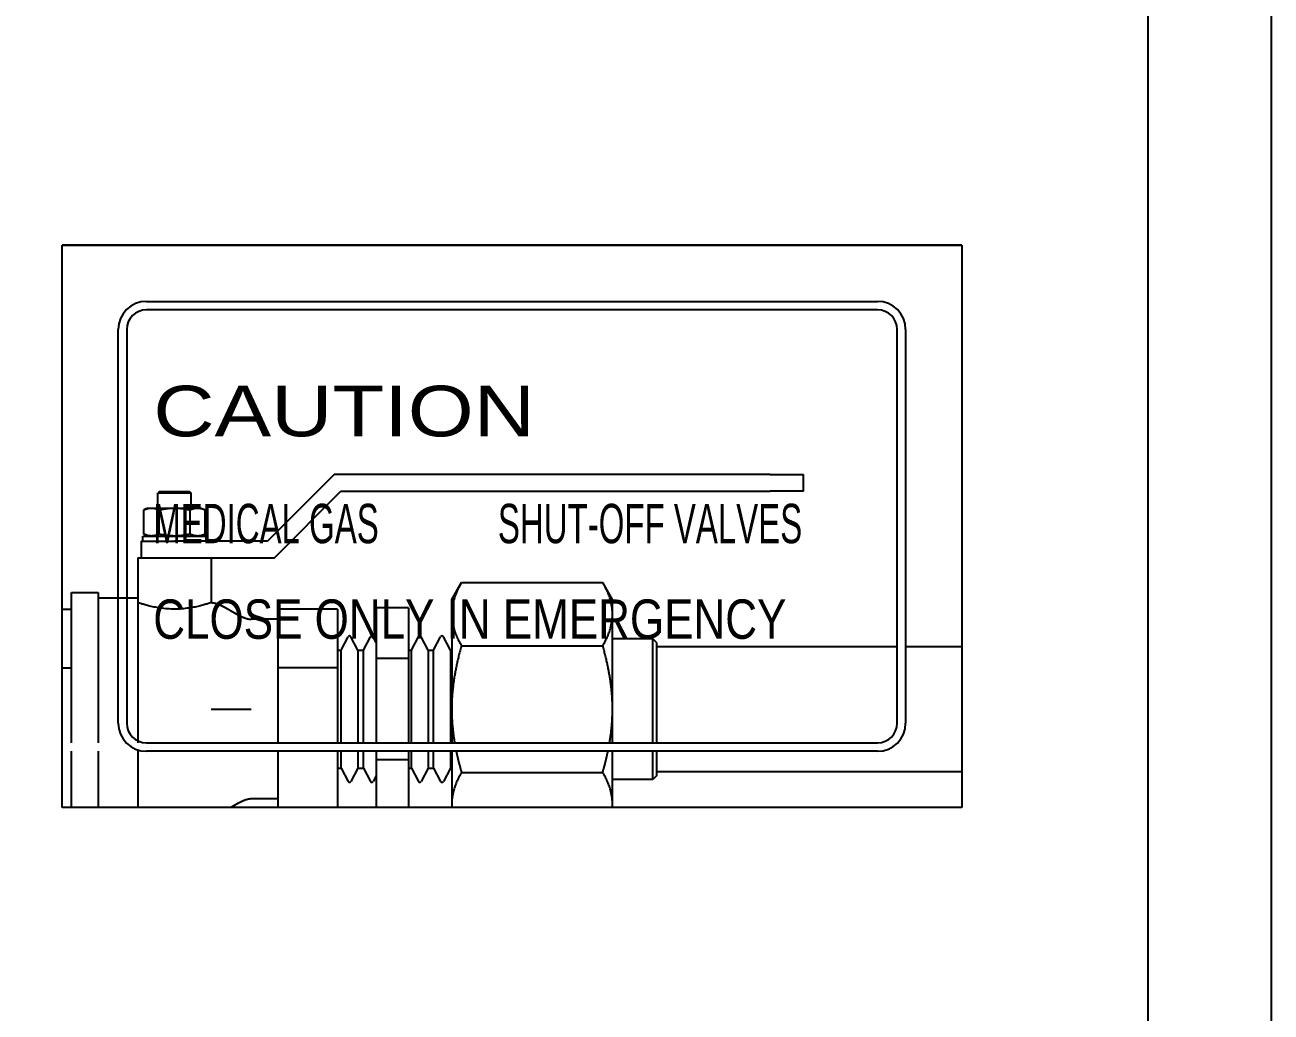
# Model space of a CAD drawing. Header units: millimetres. Extents: x 10903 to 284569, y 2319 to 62017.
# Drawn here: x 239135 to 239689, y 19300 to 19739 of the extents above; entities that cross this region are included whole.
import ezdxf

# ---------------------------------------------------------------- set-up
doc = ezdxf.new("R2010")
doc.units = ezdxf.units.MM
doc.layers.add('cps', color=7, linetype='Continuous')
doc.layers.add('CPST', color=6, linetype='Continuous')
doc.styles.add('SANSSERIF', font='sas_____.pfb', dxfattribs={"height": 10})

msp = doc.modelspace()

# ---------------------------------------------------------------- linework, layer by layer
at = {"layer": 'cps'}
for p, q in [((239688.83, 21143.95), (239688.83, 18875.75)), ((239551.35, 19640.7), (239151.35, 19640.7)), ((239151.35, 19640.7), (239551.35, 19640.7)), ((239151.35, 19640.7), (239551.35, 19640.7)), ((239551.35, 19640.7), (239151.35, 19640.7)), ((239151.35, 19390.7), (239151.35, 19640.7)), ((239551.35, 19640.7), (239551.35, 19390.7)), ((239551.35, 19640.7), (239551.35, 19390.7)), ((239188.85, 19615.7), (239513.85, 19615.7)), ((239188.85, 19615.7), (239513.85, 19615.7)), ((239513.85, 19611.95), (239188.85, 19611.95)), ((239513.85, 19611.95), (239188.85, 19611.95)), ((239176.35, 19428.2), (239176.35, 19603.2)), ((239176.35, 19428.2), (239176.35, 19603.2)), ((239180.1, 19603.2), (239180.1, 19428.2)), ((239180.1, 19603.2), (239180.1, 19428.2)), ((239522.6, 19428.2), (239522.6, 19603.2)), ((239522.6, 19428.2), (239522.6, 19603.2)), ((239526.35, 19603.2), (239526.35, 19428.2)), ((239526.35, 19603.2), (239526.35, 19428.2)), ((239188.85, 19419.45), (239513.85, 19419.45)), ((239188.85, 19419.45), (239513.85, 19419.45)), ((239513.85, 19415.7), (239188.85, 19415.7)), ((239513.85, 19415.7), (239188.85, 19415.7)), ((239551.35, 19390.7), (239151.35, 19390.7)), ((239551.35, 19390.7), (239151.35, 19390.7))]:
    msp.add_line(p, q, dxfattribs=at)
at = {"layer": 'cps', "color": 8}
for p, q in [((239272.26, 19538.76), (239242.67, 19509.17)), ((239272.26, 19538.76), (239242.67, 19509.17)), ((239466.2, 19538.76), (239272.26, 19538.76)), ((239466.2, 19538.76), (239272.26, 19538.76)), ((239466.2, 19538.76), (239480.99, 19538.76)), ((239466.2, 19538.76), (239480.99, 19538.76)), ((239480.99, 19531.36), (239480.99, 19538.76)), ((239480.99, 19531.36), (239480.99, 19538.76)), ((239194.69, 19531.22), (239193.95, 19530.48)), ((239194.69, 19531.22), (239193.95, 19530.48)), ((239201.35, 19530.48), (239193.95, 19530.48)), ((239193.95, 19523.82), (239193.95, 19530.48)), ((239193.95, 19523.82), (239193.95, 19530.48)), ((239201.35, 19530.48), (239193.95, 19530.48)), ((239194.69, 19531.22), (239201.35, 19531.22)), ((239194.69, 19531.22), (239201.35, 19531.22)), ((239201.35, 19531.22), (239208.01, 19531.22)), ((239201.35, 19531.22), (239208.01, 19531.22)), ((239208.75, 19530.48), (239201.35, 19530.48)), ((239208.75, 19530.48), (239201.35, 19530.48)), ((239208.01, 19531.22), (239208.75, 19530.48)), ((239208.01, 19531.22), (239208.75, 19530.48)), ((239208.75, 19523.82), (239208.75, 19530.48)), ((239208.75, 19523.82), (239208.75, 19530.48)), ((239245.74, 19501.77), (239275.33, 19531.36)), ((239245.74, 19501.77), (239275.33, 19531.36)), ((239275.33, 19531.36), (239466.2, 19531.36)), ((239275.33, 19531.36), (239466.2, 19531.36)), ((239480.99, 19531.36), (239466.2, 19531.36)), ((239480.99, 19531.36), (239466.2, 19531.36)), ((239189.51, 19523.82), (239187.68, 19522.96)), ((239189.51, 19523.82), (239187.68, 19522.96)), ((239187.68, 19512.25), (239187.68, 19522.96)), ((239187.68, 19512.25), (239187.68, 19522.96)), ((239189.51, 19523.82), (239201.35, 19523.82)), ((239189.51, 19523.82), (239201.35, 19523.82)), ((239194.51, 19512.25), (239194.51, 19522.96)), ((239194.51, 19512.25), (239194.51, 19522.96)), ((239201.35, 19523.82), (239213.19, 19523.82)), ((239201.35, 19523.82), (239213.19, 19523.82)), ((239208.18, 19522.96), (239208.18, 19512.25)), ((239208.18, 19522.96), (239208.18, 19512.25)), ((239213.19, 19523.82), (239215.02, 19522.96)), ((239213.19, 19523.82), (239215.02, 19522.96)), ((239215.02, 19512.25), (239215.02, 19522.96)), ((239215.02, 19512.25), (239215.02, 19522.96)), ((239189.51, 19511.39), (239187.68, 19512.25)), ((239189.51, 19511.39), (239187.68, 19512.25)), ((239213.19, 19511.39), (239215.02, 19512.25)), ((239213.19, 19511.39), (239215.02, 19512.25)), ((239186.55, 19509.17), (239186.55, 19501.77)), ((239186.55, 19509.17), (239201.35, 19509.17)), ((239186.55, 19509.17), (239201.35, 19509.17)), ((239186.55, 19509.17), (239186.55, 19501.77)), ((239187.29, 19509.17), (239187.29, 19511.39)), ((239187.29, 19511.39), (239201.35, 19511.39)), ((239187.29, 19511.39), (239201.35, 19511.39)), ((239187.29, 19509.17), (239187.29, 19511.39)), ((239201.35, 19511.39), (239215.4, 19511.39)), ((239201.35, 19511.39), (239215.4, 19511.39)), ((239242.67, 19509.17), (239201.35, 19509.17)), ((239242.67, 19509.17), (239201.35, 19509.17)), ((239215.4, 19509.17), (239215.4, 19511.39)), ((239215.4, 19509.17), (239215.4, 19511.39)), ((239185.07, 19501.77), (239208.13, 19501.77)), ((239185.07, 19501.77), (239185.07, 19483.93)), ((239185.07, 19501.77), (239185.07, 19483.93)), ((239185.07, 19501.77), (239208.13, 19501.77)), ((239208.13, 19501.77), (239245.74, 19501.77)), ((239208.13, 19501.77), (239245.74, 19501.77)), ((239217.62, 19501.77), (239217.62, 19481.8)), ((239217.62, 19501.77), (239217.62, 19481.8)), ((239324.55, 19483.2), (239328.91, 19490.74)), ((239324.55, 19483.2), (239328.91, 19490.74)), ((239328.91, 19490.74), (239391.7, 19490.74)), ((239328.91, 19490.74), (239391.7, 19490.74)), ((239396.05, 19483.2), (239391.7, 19490.74)), ((239396.05, 19483.2), (239391.7, 19490.74)), ((239155.48, 19419.45), (239155.48, 19486.24)), ((239155.48, 19486.24), (239167.32, 19486.24)), ((239155.48, 19486.24), (239167.32, 19486.24)), ((239155.48, 19419.45), (239155.48, 19486.24)), ((239167.32, 19486.24), (239167.32, 19419.45)), ((239167.32, 19486.24), (239167.32, 19419.45)), ((239151.35, 19478.84), (239155.48, 19478.84)), ((239151.35, 19478.84), (239155.48, 19478.84)), ((239167.32, 19483.93), (239185.07, 19483.93)), ((239167.32, 19483.93), (239185.07, 19483.93)), ((239185.07, 19483.93), (239185.07, 19419.45)), ((239185.07, 19483.93), (239185.07, 19419.45)), ((239247.22, 19478.84), (239247.22, 19452.84)), ((239273.85, 19478.84), (239247.22, 19478.84)), ((239273.85, 19478.84), (239247.22, 19478.84)), ((239247.22, 19478.84), (239247.22, 19452.84)), ((239273.85, 19478.84), (239273.85, 19452.84)), ((239273.85, 19478.84), (239273.85, 19452.84)), ((239290.94, 19479.44), (239290.94, 19456.94)), ((239305.41, 19479.44), (239290.94, 19479.44)), ((239305.41, 19479.44), (239290.94, 19479.44)), ((239290.94, 19479.44), (239290.94, 19456.94)), ((239305.41, 19479.44), (239305.41, 19456.94)), ((239305.41, 19479.44), (239305.41, 19456.94)), ((239324.55, 19483.2), (239324.55, 19476.67)), ((239324.55, 19483.2), (239324.55, 19476.67)), ((239396.05, 19476.67), (239396.05, 19483.2)), ((239396.05, 19476.67), (239396.05, 19483.2)), ((239247.22, 19474.4), (239235.38, 19474.4)), ((239247.22, 19474.4), (239235.38, 19474.4)), ((239324.55, 19476.67), (239324.55, 19434.45)), ((239324.55, 19476.67), (239324.55, 19434.45)), ((239396.05, 19434.45), (239396.05, 19476.67)), ((239396.05, 19434.45), (239396.05, 19476.67)), ((239275.41, 19460.67), (239278.5, 19466.61)), ((239275.41, 19460.67), (239278.5, 19466.61)), ((239282.83, 19460.67), (239279.74, 19466.61)), ((239282.83, 19460.67), (239279.74, 19466.61)), ((239285.31, 19460.67), (239288.4, 19466.61)), ((239285.31, 19460.67), (239288.4, 19466.61)), ((239290.94, 19464.11), (239289.64, 19466.61)), ((239290.94, 19464.11), (239289.64, 19466.61)), ((239306.65, 19460.67), (239309.74, 19466.61)), ((239306.65, 19460.67), (239309.74, 19466.61)), ((239314.07, 19460.67), (239310.97, 19466.61)), ((239314.07, 19460.67), (239310.97, 19466.61)), ((239316.54, 19460.67), (239319.63, 19466.61)), ((239316.54, 19460.67), (239319.63, 19466.61)), ((239323.96, 19460.67), (239320.87, 19466.61)), ((239323.96, 19460.67), (239320.87, 19466.61)), ((239328.91, 19462.6), (239391.7, 19462.6)), ((239328.91, 19462.6), (239391.7, 19462.6)), ((239414.04, 19465.7), (239396.05, 19465.7)), ((239414.04, 19465.7), (239396.05, 19465.7)), ((239414.04, 19461.51), (239414.04, 19465.7)), ((239415.66, 19464.08), (239414.04, 19465.7)), ((239415.66, 19464.08), (239414.04, 19465.7)), ((239414.04, 19461.51), (239414.04, 19465.7)), ((239415.66, 19464.08), (239415.66, 19460.11)), ((239415.66, 19464.08), (239415.66, 19460.11)), ((239415.66, 19462.23), (239522.6, 19462.23)), ((239415.66, 19462.23), (239522.6, 19462.23)), ((239526.35, 19462.23), (239551.35, 19462.23)), ((239526.35, 19462.23), (239551.35, 19462.23)), ((239273.85, 19460.67), (239275.41, 19460.67)), ((239273.85, 19460.67), (239275.41, 19460.67)), ((239275.41, 19447.56), (239275.41, 19460.67)), ((239275.41, 19447.56), (239275.41, 19460.67)), ((239282.83, 19460.67), (239282.83, 19447.56)), ((239282.83, 19460.67), (239285.31, 19460.67)), ((239282.83, 19460.67), (239285.31, 19460.67)), ((239282.83, 19460.67), (239282.83, 19447.56)), ((239285.31, 19447.56), (239285.31, 19460.67)), ((239285.31, 19447.56), (239285.31, 19460.67)), ((239290.94, 19456.94), (239290.94, 19419.45)), ((239305.41, 19456.94), (239290.94, 19456.94)), ((239305.41, 19456.94), (239290.94, 19456.94)), ((239290.94, 19456.94), (239290.94, 19419.45)), ((239305.41, 19460.67), (239306.65, 19460.67)), ((239305.41, 19460.67), (239306.65, 19460.67)), ((239305.41, 19456.94), (239305.41, 19419.45)), ((239305.41, 19456.94), (239305.41, 19419.45)), ((239306.65, 19447.56), (239306.65, 19460.67)), ((239306.65, 19447.56), (239306.65, 19460.67)), ((239314.07, 19460.67), (239314.07, 19447.56)), ((239314.07, 19460.67), (239316.54, 19460.67)), ((239314.07, 19460.67), (239316.54, 19460.67)), ((239314.07, 19460.67), (239314.07, 19447.56)), ((239316.54, 19447.56), (239316.54, 19460.67)), ((239316.54, 19447.56), (239316.54, 19460.67)), ((239323.96, 19460.67), (239323.96, 19447.56)), ((239323.96, 19460.67), (239324.55, 19460.67)), ((239323.96, 19460.67), (239324.55, 19460.67)), ((239323.96, 19460.67), (239323.96, 19447.56)), ((239414.04, 19419.45), (239414.04, 19461.51)), ((239414.04, 19419.45), (239414.04, 19461.51)), ((239415.66, 19460.11), (239415.66, 19419.45)), ((239415.66, 19460.11), (239415.66, 19419.45)), ((239151.35, 19452.84), (239155.48, 19452.84)), ((239151.35, 19452.84), (239155.48, 19452.84)), ((239273.85, 19452.84), (239247.22, 19452.84)), ((239247.22, 19452.84), (239247.22, 19419.45)), ((239247.22, 19452.84), (239247.22, 19419.45)), ((239273.85, 19452.84), (239247.22, 19452.84)), ((239273.85, 19452.84), (239273.85, 19419.45)), ((239273.85, 19452.84), (239273.85, 19419.45)), ((239275.41, 19419.45), (239275.41, 19447.56)), ((239275.41, 19419.45), (239275.41, 19447.56)), ((239282.83, 19447.56), (239282.83, 19419.45)), ((239282.83, 19447.56), (239282.83, 19419.45)), ((239285.31, 19419.45), (239285.31, 19447.56)), ((239285.31, 19419.45), (239285.31, 19447.56)), ((239306.65, 19419.45), (239306.65, 19447.56)), ((239306.65, 19419.45), (239306.65, 19447.56)), ((239314.07, 19447.56), (239314.07, 19419.45)), ((239314.07, 19447.56), (239314.07, 19419.45)), ((239316.54, 19419.45), (239316.54, 19447.56)), ((239316.54, 19419.45), (239316.54, 19447.56)), ((239323.96, 19447.56), (239323.96, 19419.45)), ((239323.96, 19447.56), (239323.96, 19419.45)), ((239324.55, 19434.45), (239324.55, 19419.45)), ((239324.55, 19434.45), (239324.55, 19419.45)), ((239396.05, 19419.45), (239396.05, 19434.45)), ((239396.05, 19419.45), (239396.05, 19434.45)), ((239155.48, 19390.7), (239155.48, 19415.7)), ((239155.48, 19390.7), (239155.48, 19415.7)), ((239167.32, 19415.7), (239167.32, 19390.7)), ((239167.32, 19415.7), (239167.32, 19390.7)), ((239185.07, 19415.7), (239185.07, 19390.7)), ((239185.07, 19415.7), (239185.07, 19390.7)), ((239247.22, 19415.7), (239247.22, 19390.7)), ((239247.22, 19415.7), (239247.22, 19390.7)), ((239273.85, 19415.7), (239273.85, 19390.7)), ((239273.85, 19415.7), (239273.85, 19390.7)), ((239275.41, 19408.23), (239275.41, 19415.7)), ((239275.41, 19408.23), (239275.41, 19415.7)), ((239282.83, 19415.7), (239282.83, 19408.23)), ((239282.83, 19415.7), (239282.83, 19408.23)), ((239285.31, 19408.23), (239285.31, 19415.7)), ((239285.31, 19408.23), (239285.31, 19415.7)), ((239290.94, 19415.7), (239290.94, 19411.96)), ((239290.94, 19415.7), (239290.94, 19411.96)), ((239305.41, 19415.7), (239305.41, 19411.96)), ((239305.41, 19415.7), (239305.41, 19411.96)), ((239306.65, 19408.23), (239306.65, 19415.7)), ((239306.65, 19408.23), (239306.65, 19415.7)), ((239314.07, 19415.7), (239314.07, 19408.23)), ((239314.07, 19415.7), (239314.07, 19408.23)), ((239316.54, 19408.23), (239316.54, 19415.7)), ((239316.54, 19408.23), (239316.54, 19415.7)), ((239323.96, 19415.7), (239323.96, 19408.23)), ((239323.96, 19415.7), (239323.96, 19408.23)), ((239324.55, 19415.7), (239324.55, 19392.23)), ((239324.55, 19415.7), (239324.55, 19392.23)), ((239396.05, 19392.23), (239396.05, 19415.7)), ((239396.05, 19392.23), (239396.05, 19415.7)), ((239414.04, 19403.2), (239414.04, 19415.7)), ((239414.04, 19403.2), (239414.04, 19415.7)), ((239415.66, 19415.7), (239415.66, 19404.83)), ((239415.66, 19415.7), (239415.66, 19404.83)), ((239273.85, 19408.23), (239275.41, 19408.23)), ((239273.85, 19408.23), (239275.41, 19408.23)), ((239275.41, 19408.23), (239278.5, 19402.29)), ((239275.41, 19408.23), (239278.5, 19402.29)), ((239282.83, 19408.23), (239279.74, 19402.29)), ((239282.83, 19408.23), (239279.74, 19402.29)), ((239282.83, 19408.23), (239285.31, 19408.23)), ((239282.83, 19408.23), (239285.31, 19408.23)), ((239285.31, 19408.23), (239288.4, 19402.29)), ((239285.31, 19408.23), (239288.4, 19402.29)), ((239290.94, 19411.96), (239290.94, 19390.7)), ((239305.41, 19411.96), (239290.94, 19411.96)), ((239305.41, 19411.96), (239290.94, 19411.96)), ((239290.94, 19411.96), (239290.94, 19390.7)), ((239305.41, 19411.96), (239305.41, 19390.7)), ((239305.41, 19411.96), (239305.41, 19390.7)), ((239305.41, 19408.23), (239306.65, 19408.23)), ((239305.41, 19408.23), (239306.65, 19408.23)), ((239306.65, 19408.23), (239309.74, 19402.29)), ((239306.65, 19408.23), (239309.74, 19402.29)), ((239314.07, 19408.23), (239310.97, 19402.29)), ((239314.07, 19408.23), (239310.97, 19402.29)), ((239314.07, 19408.23), (239316.54, 19408.23)), ((239314.07, 19408.23), (239316.54, 19408.23)), ((239316.54, 19408.23), (239319.63, 19402.29)), ((239316.54, 19408.23), (239319.63, 19402.29)), ((239323.96, 19408.23), (239320.87, 19402.29)), ((239323.96, 19408.23), (239320.87, 19402.29)), ((239323.96, 19408.23), (239324.55, 19408.23)), ((239323.96, 19408.23), (239324.55, 19408.23)), ((239415.66, 19406.68), (239551.35, 19406.68)), ((239415.66, 19406.68), (239551.35, 19406.68)), ((239290.94, 19404.79), (239289.64, 19402.29)), ((239290.94, 19404.79), (239289.64, 19402.29)), ((239328.91, 19406.31), (239391.7, 19406.31)), ((239328.91, 19406.31), (239391.7, 19406.31)), ((239414.04, 19403.2), (239396.05, 19403.2)), ((239414.04, 19403.2), (239396.05, 19403.2)), ((239415.66, 19404.83), (239414.04, 19403.2)), ((239415.66, 19404.83), (239414.04, 19403.2)), ((239247.22, 19394.5), (239235.38, 19394.5)), ((239247.22, 19394.5), (239235.38, 19394.5)), ((239324.55, 19392.23), (239324.55, 19390.7)), ((239324.55, 19392.23), (239324.55, 19390.7)), ((239396.05, 19390.7), (239396.05, 19392.23)), ((239396.05, 19390.7), (239396.05, 19392.23))]:
    msp.add_line(p, q, dxfattribs=at)
at = {"layer": 'cps'}
for centre, radius, start, end in [((239188.85, 19603.2), 12.5, 90, 180), ((239188.85, 19603.2), 8.75, 90, 180), ((239513.85, 19603.2), 12.5, 0, 90), ((239513.85, 19603.2), 12.5, 0, 90), ((239513.85, 19603.2), 8.75, 0, 90), ((239513.85, 19603.2), 8.75, 0, 90), ((239188.85, 19428.2), 12.5, 180, 270), ((239188.85, 19428.2), 8.75, 180, 270), ((239513.85, 19428.2), 12.5, 270, 0), ((239513.85, 19428.2), 8.75, 270, 0), ((239513.85, 19428.2), 8.75, 270, 0), ((239513.85, 19428.2), 12.5, 270, 0)]:
    msp.add_arc(centre, radius, start, end, dxfattribs=at)
at = {"layer": 'cps', "color": 8}
for centre, start, end in [((239279.12, 19466.29), 27.5, 152.5), ((239279.12, 19466.29), 27.5, 152.5), ((239289.02, 19466.29), 27.5, 152.5), ((239289.02, 19466.29), 27.5, 152.5), ((239310.36, 19466.29), 27.5, 152.5), ((239310.36, 19466.29), 27.5, 152.5), ((239320.25, 19466.29), 27.5, 152.5), ((239320.25, 19466.29), 27.5, 152.5), ((239279.12, 19402.61), 207.5, 332.5), ((239279.12, 19402.61), 207.5, 332.5), ((239289.02, 19402.61), 207.5, 332.5), ((239289.02, 19402.61), 207.5, 332.5), ((239310.36, 19402.61), 207.5, 332.5), ((239310.36, 19402.61), 207.5, 332.5), ((239320.25, 19402.61), 207.5, 332.5), ((239320.25, 19402.61), 207.5, 332.5)]:
    msp.add_arc(centre, 0.697, start, end, dxfattribs=at)
for points, weights in [([(239187.68, 19522.96), (239191.09, 19524.56), (239194.51, 19522.96)], [1, 1.15470053838, 1]), ([(239187.68, 19522.96), (239191.09, 19524.56), (239194.51, 19522.96)], [1, 1.15470053838, 1]), ([(239194.51, 19522.96), (239201.35, 19524.56), (239208.18, 19522.96)], [1, 1.15470053838, 1]), ([(239194.51, 19522.96), (239201.35, 19524.56), (239208.18, 19522.96)], [1, 1.15470053838, 1]), ([(239208.18, 19522.96), (239211.6, 19524.56), (239215.02, 19522.96)], [1, 1.15470053838, 1]), ([(239208.18, 19522.96), (239211.6, 19524.56), (239215.02, 19522.96)], [1, 1.15470053838, 1]), ([(239194.51, 19512.25), (239191.09, 19510.65), (239187.68, 19512.25)], [1, 1.15470053838, 1]), ([(239194.51, 19512.25), (239191.09, 19510.65), (239187.68, 19512.25)], [1, 1.15470053838, 1]), ([(239208.18, 19512.25), (239201.35, 19510.65), (239194.51, 19512.25)], [1, 1.15470053838, 1]), ([(239208.18, 19512.25), (239201.35, 19510.65), (239194.51, 19512.25)], [1, 1.15470053838, 1]), ([(239215.02, 19512.25), (239211.6, 19510.65), (239208.18, 19512.25)], [1, 1.15470053838, 1]), ([(239215.02, 19512.25), (239211.6, 19510.65), (239208.18, 19512.25)], [1, 1.15470053838, 1]), ([(239328.91, 19490.74), (239324.55, 19483.2), (239324.55, 19476.67)], [1.01981541865, 1.04818815859, 1]), ([(239328.91, 19490.74), (239324.55, 19483.2), (239324.55, 19476.67)], [1.01981541865, 1.04818815859, 1]), ([(239396.05, 19476.67), (239396.05, 19483.2), (239391.7, 19490.74)], [1, 1.04818815859, 1.01981541865]), ([(239396.05, 19476.67), (239396.05, 19483.2), (239391.7, 19490.74)], [1, 1.04818815859, 1.01981541865]), ([(239324.55, 19476.67), (239324.55, 19470.14), (239328.91, 19462.6)], [1, 1.04818815859, 1.01981541865]), ([(239324.55, 19476.67), (239324.55, 19470.14), (239328.91, 19462.6)], [1, 1.04818815859, 1.01981541865]), ([(239391.7, 19462.6), (239396.05, 19470.14), (239396.05, 19476.67)], [1.01981541865, 1.04818815859, 1]), ([(239391.7, 19462.6), (239396.05, 19470.14), (239396.05, 19476.67)], [1.01981541865, 1.04818815859, 1]), ([(239328.91, 19462.6), (239324.55, 19447.51), (239324.55, 19434.45)], [1.01981541865, 1.04818815859, 1]), ([(239328.91, 19462.6), (239324.55, 19447.51), (239324.55, 19434.45)], [1.01981541865, 1.04818815859, 1]), ([(239396.05, 19434.45), (239396.05, 19447.51), (239391.7, 19462.6)], [1, 1.04818815859, 1.01981541865]), ([(239396.05, 19434.45), (239396.05, 19447.51), (239391.7, 19462.6)], [1, 1.04818815859, 1.01981541865]), ([(239324.55, 19434.45), (239324.55, 19427.12), (239325.85, 19419.45)], [1, 1.02648243742, 1.02984197653]), ([(239324.55, 19434.45), (239324.55, 19427.12), (239325.85, 19419.45)], [1, 1.02648243742, 1.02984197653]), ([(239394.75, 19419.45), (239396.05, 19427.12), (239396.05, 19434.45)], [1.02984197653, 1.02648243742, 1]), ([(239394.75, 19419.45), (239396.05, 19427.12), (239396.05, 19434.45)], [1.02984197653, 1.02648243742, 1]), ([(239326.56, 19415.7), (239327.5, 19411.18), (239328.91, 19406.31)], [1.03011135966, 1.0288135657, 1.01981541865]), ([(239326.56, 19415.7), (239327.5, 19411.18), (239328.91, 19406.31)], [1.03011135966, 1.0288135657, 1.01981541865]), ([(239391.7, 19406.31), (239393.1, 19411.18), (239394.04, 19415.7)], [1.01981541865, 1.0288135657, 1.03011135966]), ([(239391.7, 19406.31), (239393.1, 19411.18), (239394.04, 19415.7)], [1.01981541865, 1.0288135657, 1.03011135966]), ([(239328.91, 19406.31), (239324.55, 19398.76), (239324.55, 19392.23)], [1.01981541865, 1.04818815859, 1]), ([(239328.91, 19406.31), (239324.55, 19398.76), (239324.55, 19392.23)], [1.01981541865, 1.04818815859, 1]), ([(239396.05, 19392.23), (239396.05, 19398.76), (239391.7, 19406.31)], [1, 1.04818815859, 1.01981541865]), ([(239396.05, 19392.23), (239396.05, 19398.76), (239391.7, 19406.31)], [1, 1.04818815859, 1.01981541865]), ([(239324.55, 19392.23), (239324.55, 19391.47), (239324.61, 19390.7)], [1, 1.00541307684, 1.00986007001]), ([(239324.55, 19392.23), (239324.55, 19391.47), (239324.61, 19390.7)], [1, 1.00541307684, 1.00986007001]), ([(239396, 19390.7), (239396.05, 19391.47), (239396.05, 19392.23)], [1.00986007001, 1.00541307684, 1]), ([(239396, 19390.7), (239396.05, 19391.47), (239396.05, 19392.23)], [1.00986007001, 1.00541307684, 1])]:
    msp.add_rational_spline(points, weights, degree=2, dxfattribs=at)
for points, degree, knots in [([(239217.62, 19481.8), (239217.62, 19481.8), (239217.52, 19481.76), (239217.11, 19481.62), (239216.79, 19481.52), (239215.96, 19481.25), (239215.44, 19481.09), (239214.25, 19480.74), (239213.57, 19480.56), (239212.14, 19480.2), (239211.33, 19480.01), (239209.56, 19479.66), (239208.6, 19479.49), (239206.6, 19479.21), (239205.55, 19479.1), (239203.44, 19478.95), (239202.38, 19478.91), (239200.32, 19478.91), (239199.25, 19478.95), (239197.14, 19479.1), (239196.1, 19479.21), (239194.1, 19479.49), (239193.14, 19479.66), (239191.37, 19480.01), (239190.56, 19480.2), (239189.12, 19480.56), (239188.45, 19480.74), (239187.26, 19481.09), (239186.74, 19481.25), (239185.9, 19481.52), (239185.59, 19481.62), (239185.17, 19481.76), (239185.07, 19481.8), (239185.07, 19481.8)], 3, [16.722796, 16.722796, 16.722796, 16.722796, 18.812593, 18.812593, 20.90239, 20.90239, 22.992187, 22.992187, 25.081984, 25.081984, 27.172886, 27.172886, 29.263788, 29.263788, 31.354689, 31.354689, 33.445591, 33.445591, 35.536493, 35.536493, 37.627395, 37.627395, 39.718297, 39.718297, 41.809198, 41.809198, 43.898995, 43.898995, 45.988793, 45.988793, 48.07859, 48.07859, 50.168387, 50.168387, 50.168387, 50.168387]), ([(239217.62, 19481.8), (239217.62, 19481.8), (239217.52, 19481.76), (239217.11, 19481.62), (239216.79, 19481.52), (239215.96, 19481.25), (239215.44, 19481.09), (239214.25, 19480.74), (239213.57, 19480.56), (239212.14, 19480.2), (239211.33, 19480.01), (239209.56, 19479.66), (239208.6, 19479.49), (239206.6, 19479.21), (239205.55, 19479.1), (239203.44, 19478.95), (239202.38, 19478.91), (239200.32, 19478.91), (239199.25, 19478.95), (239197.14, 19479.1), (239196.1, 19479.21), (239194.1, 19479.49), (239193.14, 19479.66), (239191.37, 19480.01), (239190.56, 19480.2), (239189.12, 19480.56), (239188.45, 19480.74), (239187.26, 19481.09), (239186.74, 19481.25), (239185.9, 19481.52), (239185.59, 19481.62), (239185.17, 19481.76), (239185.07, 19481.8), (239185.07, 19481.8)], 3, [16.722796, 16.722796, 16.722796, 16.722796, 18.812593, 18.812593, 20.90239, 20.90239, 22.992187, 22.992187, 25.081984, 25.081984, 27.172886, 27.172886, 29.263788, 29.263788, 31.354689, 31.354689, 33.445591, 33.445591, 35.536493, 35.536493, 37.627395, 37.627395, 39.718297, 39.718297, 41.809198, 41.809198, 43.898995, 43.898995, 45.988793, 45.988793, 48.07859, 48.07859, 50.168387, 50.168387, 50.168387, 50.168387]), ([(239217.62, 19481.8), (239217.88, 19481.79), (239218.13, 19481.77), (239218.39, 19481.75), (239218.64, 19481.71), (239218.89, 19481.66), (239219.14, 19481.61), (239219.39, 19481.55), (239219.63, 19481.48), (239219.88, 19481.4), (239220.12, 19481.33), (239220.46, 19481.21), (239220.8, 19481.08), (239221.13, 19480.94), (239221.46, 19480.8), (239221.79, 19480.65), (239222.12, 19480.5), (239222.44, 19480.34), (239223, 19480.06), (239223.55, 19479.77), (239224.09, 19479.48), (239224.63, 19479.17), (239225.17, 19478.87), (239225.71, 19478.56), (239226.25, 19478.25), (239226.78, 19477.94), (239227.32, 19477.62), (239227.86, 19477.31), (239229.02, 19476.66), (239230.2, 19476.04), (239231.39, 19475.46), (239231.86, 19475.26), (239232.34, 19475.07), (239232.82, 19474.9), (239233.3, 19474.74), (239233.64, 19474.65), (239233.98, 19474.56), (239234.33, 19474.5), (239234.68, 19474.45), (239235.03, 19474.41), (239235.38, 19474.4)], 1, [0, 0, 0.101689, 0.203377, 0.305066, 0.406755, 0.508443, 0.610132, 0.711821, 0.813509, 0.915198, 1.016887, 1.16095, 1.305013, 1.449076, 1.593139, 1.737202, 1.881265, 2.025327, 2.273548, 2.521768, 2.769988, 3.018208, 3.266428, 3.514648, 3.762868, 4.011088, 4.259308, 4.507528, 5.039454, 5.571381, 6.103307, 6.307206, 6.511106, 6.715005, 6.918904, 7.059297, 7.199689, 7.340081, 7.480474, 7.620866, 7.761258, 7.761258]), ([(239217.62, 19481.8), (239217.88, 19481.79), (239218.13, 19481.77), (239218.39, 19481.75), (239218.64, 19481.71), (239218.89, 19481.66), (239219.14, 19481.61), (239219.39, 19481.55), (239219.63, 19481.48), (239219.88, 19481.4), (239220.12, 19481.33), (239220.46, 19481.21), (239220.8, 19481.08), (239221.13, 19480.94), (239221.46, 19480.8), (239221.79, 19480.65), (239222.12, 19480.5), (239222.44, 19480.34), (239223, 19480.06), (239223.55, 19479.77), (239224.09, 19479.48), (239224.63, 19479.17), (239225.17, 19478.87), (239225.71, 19478.56), (239226.25, 19478.25), (239226.78, 19477.94), (239227.32, 19477.62), (239227.86, 19477.31), (239229.02, 19476.66), (239230.2, 19476.04), (239231.39, 19475.46), (239231.86, 19475.26), (239232.34, 19475.07), (239232.82, 19474.9), (239233.3, 19474.74), (239233.64, 19474.65), (239233.98, 19474.56), (239234.33, 19474.5), (239234.68, 19474.45), (239235.03, 19474.41), (239235.38, 19474.4)], 1, [0, 0, 0.101689, 0.203377, 0.305066, 0.406755, 0.508443, 0.610132, 0.711821, 0.813509, 0.915198, 1.016887, 1.16095, 1.305013, 1.449076, 1.593139, 1.737202, 1.881265, 2.025327, 2.273548, 2.521768, 2.769988, 3.018208, 3.266428, 3.514648, 3.762868, 4.011088, 4.259308, 4.507528, 5.039454, 5.571381, 6.103307, 6.307206, 6.511106, 6.715005, 6.918904, 7.059297, 7.199689, 7.340081, 7.480474, 7.620866, 7.761258, 7.761258]), ([(239217.62, 19434.45), (239218.47, 19434.45), (239219.39, 19434.45), (239220.36, 19434.45), (239221.31, 19434.45), (239222.31, 19434.45), (239223.33, 19434.45), (239224.35, 19434.45), (239225.4, 19434.45), (239226.46, 19434.45), (239227.52, 19434.45), (239228.59, 19434.45), (239229.63, 19434.45), (239230.68, 19434.45), (239231.7, 19434.45), (239232.68, 19434.45), (239233.64, 19434.45), (239234.54, 19434.45), (239235.38, 19434.45)], 3, [0, 0, 0, 0, 0.167953, 0.167953, 0.167953, 0.332343, 0.332343, 0.332343, 0.497643, 0.497643, 0.497643, 0.66511, 0.66511, 0.66511, 0.834009, 0.834009, 0.834009, 1, 1, 1, 1]), ([(239217.62, 19434.45), (239218.47, 19434.45), (239219.39, 19434.45), (239220.36, 19434.45), (239221.31, 19434.45), (239222.31, 19434.45), (239223.33, 19434.45), (239224.35, 19434.45), (239225.4, 19434.45), (239226.46, 19434.45), (239227.52, 19434.45), (239228.59, 19434.45), (239229.63, 19434.45), (239230.68, 19434.45), (239231.7, 19434.45), (239232.68, 19434.45), (239233.64, 19434.45), (239234.54, 19434.45), (239235.38, 19434.45)], 3, [0, 0, 0, 0, 0.167953, 0.167953, 0.167953, 0.332343, 0.332343, 0.332343, 0.497643, 0.497643, 0.497643, 0.66511, 0.66511, 0.66511, 0.834009, 0.834009, 0.834009, 1, 1, 1, 1]), ([(239235.38, 19394.5), (239235.12, 19394.5), (239234.87, 19394.48), (239234.62, 19394.45), (239234.37, 19394.41), (239234.11, 19394.37), (239233.86, 19394.31), (239233.61, 19394.25), (239233.37, 19394.18), (239233.12, 19394.11), (239232.88, 19394.03), (239232.54, 19393.91), (239232.2, 19393.78), (239231.87, 19393.65), (239231.54, 19393.5), (239231.21, 19393.36), (239230.88, 19393.2), (239230.56, 19393.05), (239230.01, 19392.77), (239229.46, 19392.48), (239228.91, 19392.18), (239228.37, 19391.88), (239227.83, 19391.57), (239227.29, 19391.26), (239226.75, 19390.95), (239226.33, 19390.7)], 1, [0, 0, 0.101689, 0.203377, 0.305066, 0.406755, 0.508443, 0.610132, 0.711821, 0.813509, 0.915198, 1.016887, 1.16095, 1.305013, 1.449076, 1.593139, 1.737202, 1.881265, 2.025327, 2.273548, 2.521768, 2.769988, 3.018208, 3.266428, 3.514648, 3.762868, 3.961279, 3.961279]), ([(239235.38, 19394.5), (239235.12, 19394.5), (239234.87, 19394.48), (239234.62, 19394.45), (239234.37, 19394.41), (239234.11, 19394.37), (239233.86, 19394.31), (239233.61, 19394.25), (239233.37, 19394.18), (239233.12, 19394.11), (239232.88, 19394.03), (239232.54, 19393.91), (239232.2, 19393.78), (239231.87, 19393.65), (239231.54, 19393.5), (239231.21, 19393.36), (239230.88, 19393.2), (239230.56, 19393.05), (239230.01, 19392.77), (239229.46, 19392.48), (239228.91, 19392.18), (239228.37, 19391.88), (239227.83, 19391.57), (239227.29, 19391.26), (239226.75, 19390.95), (239226.33, 19390.7)], 1, [0, 0, 0.101689, 0.203377, 0.305066, 0.406755, 0.508443, 0.610132, 0.711821, 0.813509, 0.915198, 1.016887, 1.16095, 1.305013, 1.449076, 1.593139, 1.737202, 1.881265, 2.025327, 2.273548, 2.521768, 2.769988, 3.018208, 3.266428, 3.514648, 3.762868, 3.961279, 3.961279])]:
    msp.add_open_spline(points, degree=degree, knots=knots, dxfattribs=at)
at = {"layer": 'CPST', "color": 2}
msp.add_lwpolyline([(239004.96, 21076.96), (239634.02, 21076.96), (239634.02, 18940.7), (239004.96, 18940.7)], close=True, dxfattribs=at)

# ---------------------------------------------------------------- texts
at = {"layer": 'cps', "style": 'SANSSERIF', "width": 1.2}
msp.add_text('CAUTION', height=22.5, dxfattribs=at).set_placement((239191.89, 19555.7))
at = {"layer": 'cps', "color": 8, "style": 'SANSSERIF'}
for s, width, p in [('MEDICAL GAS             SHUT-OFF VALVES', 0.6, (239191.89, 19508.2)), ('CLOSE ONLY IN EMERGENCY', 0.8, (239191.89, 19465.7))]:
    msp.add_text(s, height=17.5, dxfattribs=dict(at, width=width)).set_placement(p)

doc.saveas('drawing.dxf')
